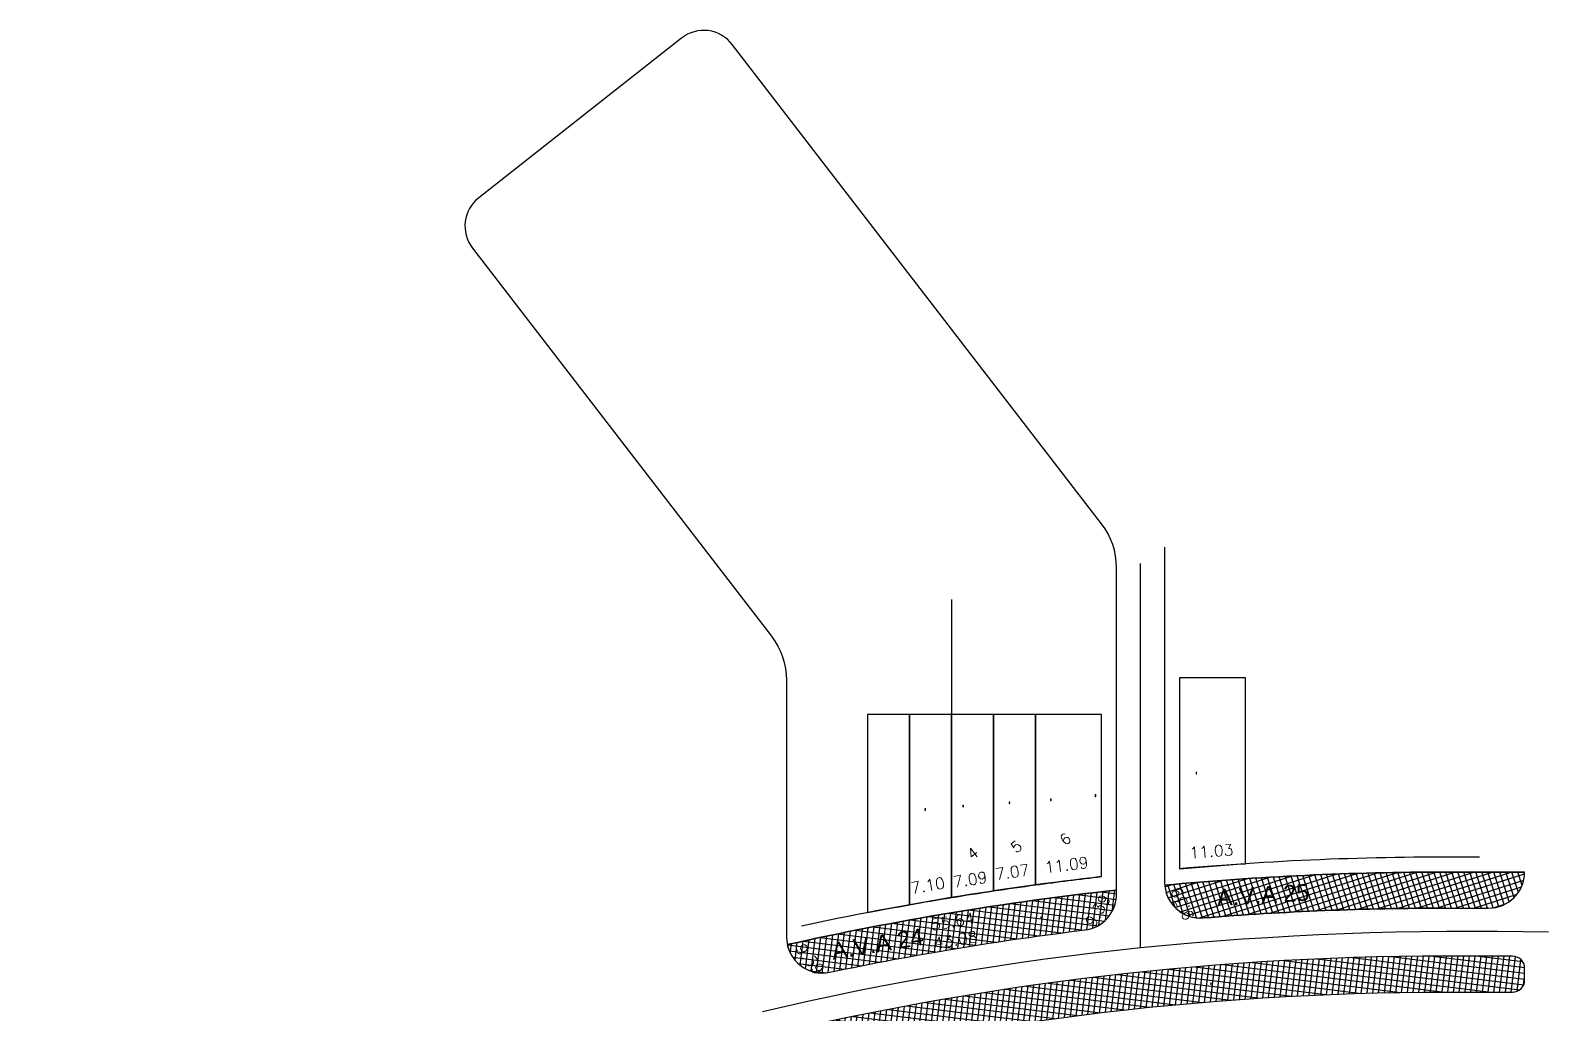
# Model space of a CAD drawing. Header units: millimetres. Extents: x -677 to -23, y -135 to 1112.
# Drawn here: x -676.6 to -423.6, y 948.6 to 1112.4 of the extents above; entities that cross this region are included whole.
import ezdxf
from ezdxf.enums import TextEntityAlignment as Align

# ---------------------------------------------------------------- set-up
doc = ezdxf.new("R2010")
doc.units = ezdxf.units.MM
doc.header["$LTSCALE"] = 20
doc.header["$MEASUREMENT"] = 0
doc.header["$PDSIZE"] = -5
doc.linetypes.add('CONTINUO', pattern=[0])
doc.linetypes.add('DASHDOT', pattern=[1, 0.5, -0.25, 0, -0.25])
doc.layers.get('Defpoints').update_dxf_attribs({"linetype": 'CONTINUOUS'})
for name, color, linetype in [('Bra-Rua Calçadas', 1, 'CONTINUOUS'), ('CALÇADA', 3, 'CONTINUOUS'), ('COTA', 7, 'CONTINUOUS'), ('EIXO DAS VIAS', 252, 'DASHDOT'), ('Lotes', 2, 'CONTINUOUS'), ('Numero de lotes', 5, 'CONTINUOUS'), ('TXT A.VERDES', 7, 'CONTINUOUS'), ('Área Verde Alameda etc.', 92, 'CONTINUOUS')]:
    doc.layers.add(name, color=color, linetype=linetype)
doc.styles.add('arcad1', font='romans.shx')
doc.styles.add('ROMANS', font='romans', dxfattribs={"height": 0.1})
doc.dimstyles.new('BOLA100', dxfattribs={"dimscale": 0, "dimtxt": 1.8, "dimasz": 0.15, "dimexe": 0.18, "dimexo": 0.063, "dimgap": 0, "dimtad": 0, "dimzin": 4, "dimdsep": 46, "dimtxsty": 'ROMANS', "dimcen": 0.09, "dimse1": 1, "dimse2": 1, "dimsd1": 1, "dimsd2": 1, "dimclrt": 2, "dimadec": 0, "dimazin": 0, "dimtfac": 1.2, "dimtix": 1, "dimtmove": 2, "dimatfit": 3, "dimfxl": 1, "dimtvp": 2, "dimtolj": 1, "dimtzin": 4, "dimarcsym": 0})
pattern_1 = [(82.9064228, (5613769.4276, -7783638.4494), (-0.94520936236, 0.1176244503), []), (172.9064228, (5613769.4276, -7783638.4494), (-0.1176244503, -0.94520936236), [])]

# ---------------------------------------------------------------- blocks, each defined once
blk = doc.blocks.new('*D505')
at = {"layer": 'Defpoints', "color": 0}
for p in [(-530.06, 998.39), (-527.24, 998.39), (-530.06, 966.71)]:
    blk.add_point(p, dxfattribs=at)
at = {"layer": 'COTA', "color": 2, "insert": (-527.44, 982.55), "char_height": 0.1, "attachment_point": 5, "rotation": 90, "style": 'ROMANS'}
blk.add_mtext('\\A1;31.69', dxfattribs=at)
blk = doc.blocks.new('*D506')
at = {"layer": 'Defpoints', "color": 0}
for p in [(-523.06, 998.39), (-520.92, 998.39), (-523.06, 967.91)]:
    blk.add_point(p, dxfattribs=at)
at = {"layer": 'COTA', "color": 2, "insert": (-521.12, 983.15), "char_height": 0.1, "attachment_point": 5, "rotation": 90, "style": 'ROMANS'}
blk.add_mtext('\\A1;30.48', dxfattribs=at)
blk = doc.blocks.new('*D507')
at = {"layer": 'Defpoints', "color": 0}
for p in [(-516.06, 998.39), (-513.21, 998.39), (-516.06, 969.01)]:
    blk.add_point(p, dxfattribs=at)
at = {"layer": 'COTA', "color": 2, "insert": (-513.41, 983.7), "char_height": 0.1, "attachment_point": 5, "rotation": 90, "style": 'ROMANS'}
blk.add_mtext('\\A1;29.38', dxfattribs=at)
blk = doc.blocks.new('*D508')
at = {"layer": 'Defpoints', "color": 0}
for p in [(-509.06, 998.39), (-506.3, 998.39), (-509.06, 970.02)]:
    blk.add_point(p, dxfattribs=at)
at = {"layer": 'COTA', "color": 2, "insert": (-506.5, 984.2), "char_height": 0.1, "attachment_point": 5, "rotation": 90, "style": 'ROMANS'}
blk.add_mtext('\\A1;28.38', dxfattribs=at)
blk = doc.blocks.new('*D509')
at = {"layer": 'Defpoints', "color": 0}
for p in [(-498.86, 998.39), (-498.06, 998.39), (-498.06, 971.39)]:
    blk.add_point(p, dxfattribs=at)
at = {"layer": 'COTA', "color": 2, "insert": (-499.06, 984.89), "char_height": 0.1, "attachment_point": 5, "rotation": 90, "style": 'ROMANS'}
blk.add_mtext('\\A1;27.00', dxfattribs=at)
blk = doc.blocks.new('*D512')
at = {"layer": 'Defpoints', "color": 0}
for p in [(-485.06, 1004.54), (-482.06, 1004.54), (-485.06, 972.7)]:
    blk.add_point(p, dxfattribs=at)
at = {"layer": 'COTA', "color": 2, "insert": (-482.26, 988.62), "char_height": 0.1, "attachment_point": 5, "rotation": 90, "style": 'ROMANS'}
blk.add_mtext('\\A1;31.83', dxfattribs=at)
blk = doc.blocks.new('*D515')
at = {"layer": 'Defpoints', "color": 0}
for p in [(-481.02, 956.49), (-480.27, 956.55), (-480.53, 950.51)]:
    blk.add_point(p, dxfattribs=at)
at = {"layer": 'COTA', "color": 2, "insert": (-479.82, 953.58), "char_height": 0.1, "attachment_point": 5, "rotation": 274.7179, "style": 'ROMANS'}
blk.add_mtext('\\A1;6.00', dxfattribs=at)
blk = doc.blocks.new('*D517')
at = {"layer": 'Defpoints', "color": 0}
for p in [(-508.75, 967.54), (-507.94, 961.59), (-507.91, 961.6)]:
    blk.add_point(p, dxfattribs=at)
at = {"layer": 'COTA', "color": 2, "insert": (-508.11, 964.59), "char_height": 0.1, "attachment_point": 5, "rotation": 277.7576, "style": 'ROMANS'}
blk.add_mtext('\\A1;6.00', dxfattribs=at)

msp = doc.modelspace()

# ---------------------------------------------------------------- hatches: boundary and pattern name
at = {"layer": 'Área Verde Alameda etc.'}
h = msp.add_hatch(dxfattribs=at)
h.set_pattern_fill('ANSI37', color=256, scale=0.3, angle=62.72724, style=0)
h.set_pattern_definition([(107.72724356, (5613769.4276, -7783638.4494), (-0.90727226051, -0.29002292203), []), (197.72724356, (5613769.4276, -7783638.4494), (0.29002292203, -0.90727226051), [])])
edge = h.paths.add_edge_path()
edge.add_line((-427.56, 972.148), (-440.721, 972.148))
edge.add_arc((-440.721, 468.148), 504, 90, 95.32987)
edge.add_arc((-481.56, 970.491), 6, 184.98883, 241.68895)
edge.add_arc((-481.56, 970.491), 6, 241.68895, 256.64833)
edge.add_arc((-481.56, 970.491), 6, 256.64833, 274.64778)
edge.add_arc((-440.721, 468.148), 498, 90, 94.64778, ccw=False)
edge.add_line((-440.721, 966.148), (-433.56, 966.148))
edge.add_arc((-433.56, 972.148), 6, 270, 360)
h = msp.add_hatch(dxfattribs=at)
h.set_pattern_fill('ANSI37', color=256, scale=0.3, angle=37.90642, style=0)
h.set_pattern_definition(pattern_1)
h.paths.add_polyline_path([(-550.424, 960.064, 0.4124712), (-543.324, 955.464, -0.0216305), (-500.836, 962.507, 0.3791993), (-495.56, 968.463), (-495.56, 969.156, 0.0276064)])
h = msp.add_hatch(dxfattribs=at)
h.set_pattern_fill('ANSI37', color=256, scale=0.3, angle=37.90642, style=0)
h.set_pattern_definition(pattern_1)
h.paths.add_polyline_path([(-675.518, 898.23, 0.2743582), (-676.56, 896.474), (-676.56, 894.194, 0.5701619), (-673.598, 892.441, -0.1261546), (-440.721, 952.148), (-429.56, 952.148, 0.4142136), (-427.56, 954.148), (-427.56, 956.148, 0.4142136), (-429.56, 958.148), (-440.721, 958.148, 0.1255837)])

# ---------------------------------------------------------------- linework, layer by layer
at = {"layer": 'Bra-Rua Calçadas'}
for points in [[(-427.56, 972.148), (-440.721, 972.148, 0.0232602), (-487.537, 969.969, 0.2525753), (-484.406, 965.209, 0.0653655), (-482.946, 964.653, 0.0786993), (-481.074, 964.511, -0.0202825), (-440.721, 966.148), (-433.56, 966.148, 0.4142136)], [(-500.836, 962.507, 0.3791993), (-495.56, 968.463), (-495.56, 969.156, 0.0276064), (-550.424, 960.064, 0.4124712), (-543.324, 955.464, -0.0216305)], [(-429.56, 958.148), (-440.721, 958.148, 0.1255837), (-675.518, 898.23, 0.2743582), (-676.56, 896.474), (-676.56, 894.194, 0.5701619), (-673.598, 892.441, -0.1261546), (-440.721, 952.148), (-429.56, 952.148, 0.4142136), (-427.56, 954.148), (-427.56, 956.148, 0.4142136)]]:
    msp.add_lwpolyline(points, format="xyb", close=True, dxfattribs=at)
at = {"layer": 'CALÇADA', "lineweight": -3}
for p, q in [((-487.56, 1026.312), (-487.56, 970.491)), ((-495.56, 968.463), (-495.56, 1022.855)), ((-495.56, 968.463), (-495.56, 1022.855)), ((-487.56, 1024.269), (-487.56, 970.491)), ((-487.56, 1024.269), (-487.56, 970.491)), ((-487.56, 1024.269), (-487.56, 970.491))]:
    msp.add_line(p, q, dxfattribs=at)
msp.add_lwpolyline([(-559.598, 1110.062, 0.41731), (-568.063, 1111.114), (-601.849, 1084.511, 0.4111239), (-602.89, 1076.135), (-553.054, 1011.449, -0.1656015), (-550.56, 1004.126), (-550.56, 961.335, 0.4763855), (-543.324, 955.464, -0.0216305), (-500.836, 962.507, 0.3791993), (-495.56, 968.463), (-495.56, 1022.855, 0.1656015), (-498.054, 1030.179)], format="xyb", close=True, dxfattribs=at)
msp.add_lwpolyline([(-559.598, 1110.062, 0.41731), (-568.063, 1111.114), (-601.849, 1084.511, 0.4111239), (-602.89, 1076.135), (-553.054, 1011.449, -0.1656015), (-550.56, 1004.126), (-550.56, 961.335, 0.4763855), (-543.324, 955.464, -0.0216305), (-500.836, 962.507, 0.3791993), (-495.56, 968.463), (-495.56, 1022.855, 0.1656015), (-498.054, 1030.179)], format="xyb", close=True, dxfattribs=at)
for points in [[(-487.537, 969.969, -0.0232602), (-440.721, 972.148), (-427.56, 972.148)], [(-550.424, 960.064, -0.0276064), (-495.56, 969.156)]]:
    msp.add_lwpolyline(points, format="xyb", dxfattribs=at)
for centre, radius, start, end in [((-481.56, 970.491), 6, 180, 274.64778), ((-481.56, 970.491), 6, 180, 274.64778), ((-481.56, 970.491), 6, 180, 274.64778), ((-481.56, 970.491), 6, 180, 274.64778), ((-440.721, 468.148), 498, 90, 94.64778), ((-440.721, 468.148), 498, 90, 94.64778), ((-440.721, 468.148), 498, 90, 94.64778), ((-440.721, 468.148), 498, 90, 94.64778), ((-544.56, 961.335), 6, 180, 281.88981), ((-544.56, 961.335), 6, 180, 281.88981)]:
    msp.add_arc(centre, radius, start, end, dxfattribs=at)
at = {"layer": 'EIXO DAS VIAS', "ltscale": 10}
msp.add_line((-491.56, 959.525, 103.708), (-491.56, 1023.562, 103.708), dxfattribs=at)
at = {"layer": 'EIXO DAS VIAS', "ltscale": 10, "elevation": 103.708}
msp.add_lwpolyline([(-554.56, 948.853, -0.0323707), (-491.56, 959.525, -0.0323707)], format="xyb", dxfattribs=at)
at = {"layer": 'EIXO DAS VIAS', "ltscale": 10}
msp.add_arc((-435.787, 396.376, 103.708), 565.905, 88.76197, 95.656, dxfattribs=at)
at = {"layer": 'Lotes'}
for p, q in [((-523.06, 1017.577), (-523.06, 967.911)), ((-530.06, 998.392), (-530.06, 966.707)), ((-516.06, 998.392), (-516.06, 969.014)), ((-509.06, 998.392), (-509.06, 970.017))]:
    msp.add_line(p, q, dxfattribs=at)
at = {"layer": 'Lotes', "linetype": 'CONTINUO', "lineweight": -3}
for p, q in [((-498.06, 991.392), (-498.06, 998.392)), ((-498.06, 971.392), (-498.06, 991.392))]:
    msp.add_line(p, q, dxfattribs=at)
at = {"layer": 'Lotes'}
for points in [[(-485.06, 1004.536), (-485.06, 972.704, -0.0054456), (-474.06, 973.55), (-474.06, 1004.536)], [(-537.06, 998.392), (-537.06, 965.402, -0.0035147), (-530.06, 966.707), (-530.06, 998.392)], [(-530.06, 998.392), (-530.06, 966.707, -0.0035058), (-523.06, 967.911), (-523.06, 998.392)], [(-523.06, 998.392), (-523.06, 967.911, -0.0034978), (-516.06, 969.014), (-516.06, 998.392)], [(-516.06, 998.392), (-516.06, 969.014, -0.0034904), (-509.06, 970.017), (-509.06, 998.392)], [(-509.06, 998.392), (-509.06, 970.017, -0.0054719), (-498.06, 971.392), (-498.06, 991.392), (-498.06, 998.392)]]:
    msp.add_lwpolyline(points, format="xyb", close=True, dxfattribs=at)
at = {"layer": 'Lotes', "linetype": 'CONTINUO', "lineweight": -3}
for start, end in [(89.35963, 95.02212), (96.5002, 102.23509)]:
    msp.add_arc((-440.721, 468.148), 506.5, start, end, dxfattribs=at)
at = {"layer": 'Área Verde Alameda etc.'}
for points in [[(-427.56, 972.148), (-440.721, 972.148, 0.0232602), (-487.537, 969.969, 0.2525753), (-484.406, 965.209, 0.0653655), (-482.946, 964.653, 0.0786993), (-481.074, 964.511, -0.0202825), (-440.721, 966.148), (-433.56, 966.148, 0.4142136)], [(-500.836, 962.507, 0.3791993), (-495.56, 968.463), (-495.56, 969.156, 0.0276064), (-550.424, 960.064, 0.4124712), (-543.324, 955.464, -0.0216305)], [(-429.56, 958.148), (-440.721, 958.148, 0.1255837), (-675.518, 898.23, 0.2743582), (-676.56, 896.474), (-676.56, 894.194, 0.5701619), (-673.598, 892.441, -0.1261546), (-440.721, 952.148), (-429.56, 952.148, 0.4142136), (-427.56, 954.148), (-427.56, 956.148, 0.4142136)]]:
    msp.add_lwpolyline(points, format="xyb", close=True, dxfattribs=at)

# ---------------------------------------------------------------- texts
at = {"layer": 'COTA', "char_height": 1.9, "attachment_point": 5, "style": 'ROMANS'}
for s, insert, rotation in [('\\A1;11.03', (-479.753, 975.629), 4.3981), ('\\A1;11.09', (-503.891, 973.349), 7.12722), ('\\A1;7.09', (-519.946, 970.908), 8.955), ('\\A1;7.07', (-512.939, 972.16), 8.15421), ('\\A1;7.10', (-527.011, 969.929), 9.75755), ('\\A1;9.39', (-484.592, 966.866), 114.58686), ('\\A1;9.39', (-498.672, 965.762), 60.02534), ('\\A1;55.64', (-522.878, 963.919), 9.40925), ('\\A1;43.08', (-522.389, 960.847), 9.41152), ('\\A1;9.39', (-546.649, 957.633), 308.12012)]:
    msp.add_mtext(s, dxfattribs=dict(at, insert=insert, rotation=rotation))
at = {"layer": 'Numero de lotes', "style": 'arcad1'}
for s, p in [('5', (-512.248, 976.385, 103.708)), ('6', (-504.094, 977.654, 103.708)), ('4', (-519.534, 975.286, 103.708))]:
    msp.add_text(s, height=1.8, rotation=36.88182, dxfattribs=at).set_placement(p, align=Align.MIDDLE_CENTER)
at = {"layer": 'TXT A.VERDES', "linetype": 'CONTINUO', "char_height": 2.8, "width": 43.98267, "attachment_point": 1, "style": 'arcad1'}
for s, insert, rotation in [('{\\fArial|b0|i0|c0|p34;A.V.A 25}', (-478.938, 969.293, 103.708), 3.38045), ('{\\fArial|b0|i0|c0|p34;A.V.A 24}', (-543.266, 960.322, 103.708), 9.34436)]:
    msp.add_mtext(s, dxfattribs=dict(at, insert=insert, rotation=rotation))

# ---------------------------------------------------------------- dimensions: what is measured, and where the dimension line sits
at = {"layer": 'COTA'}
for p1, p2, distance, picture, middle in [((-485.06, 972.704), (-485.06, 1004.536), -2.997, '*D512', (-482.263, 988.62)), ((-530.0601, 966.707), (-530.0601, 998.3922), -2.8242, '*D505', (-527.4359, 982.5496)), ((-523.06, 967.911), (-523.06, 998.392), -2.144, '*D506', (-521.116, 983.151)), ((-516.06, 969.014), (-516.06, 998.392), -2.846, '*D507', (-513.414, 983.703)), ((-509.0601, 970.0168), (-509.0601, 998.3922), -2.7578, '*D508', (-506.5023, 984.2045)), ((-498.06, 971.392), (-498.06, 998.392), 0.801, '*D509', (-499.061, 984.892)), ((-508.752, 967.536), (-507.943, 961.591), 0.036, '*D517', (-508.114, 964.595)), ((-480.53, 950.508), (-481.023, 956.488), -0.756, '*D515', (-479.824, 953.577))]:
    dim = msp.add_aligned_dim(p1=p1, p2=p2, distance=distance, dimstyle='BOLA100', override={"dimscale": 1}, dxfattribs=at)
    dim.commit()
    dim.dimension.update_dxf_attribs({"geometry": picture, "text_midpoint": middle})

doc.saveas('drawing.dxf')
